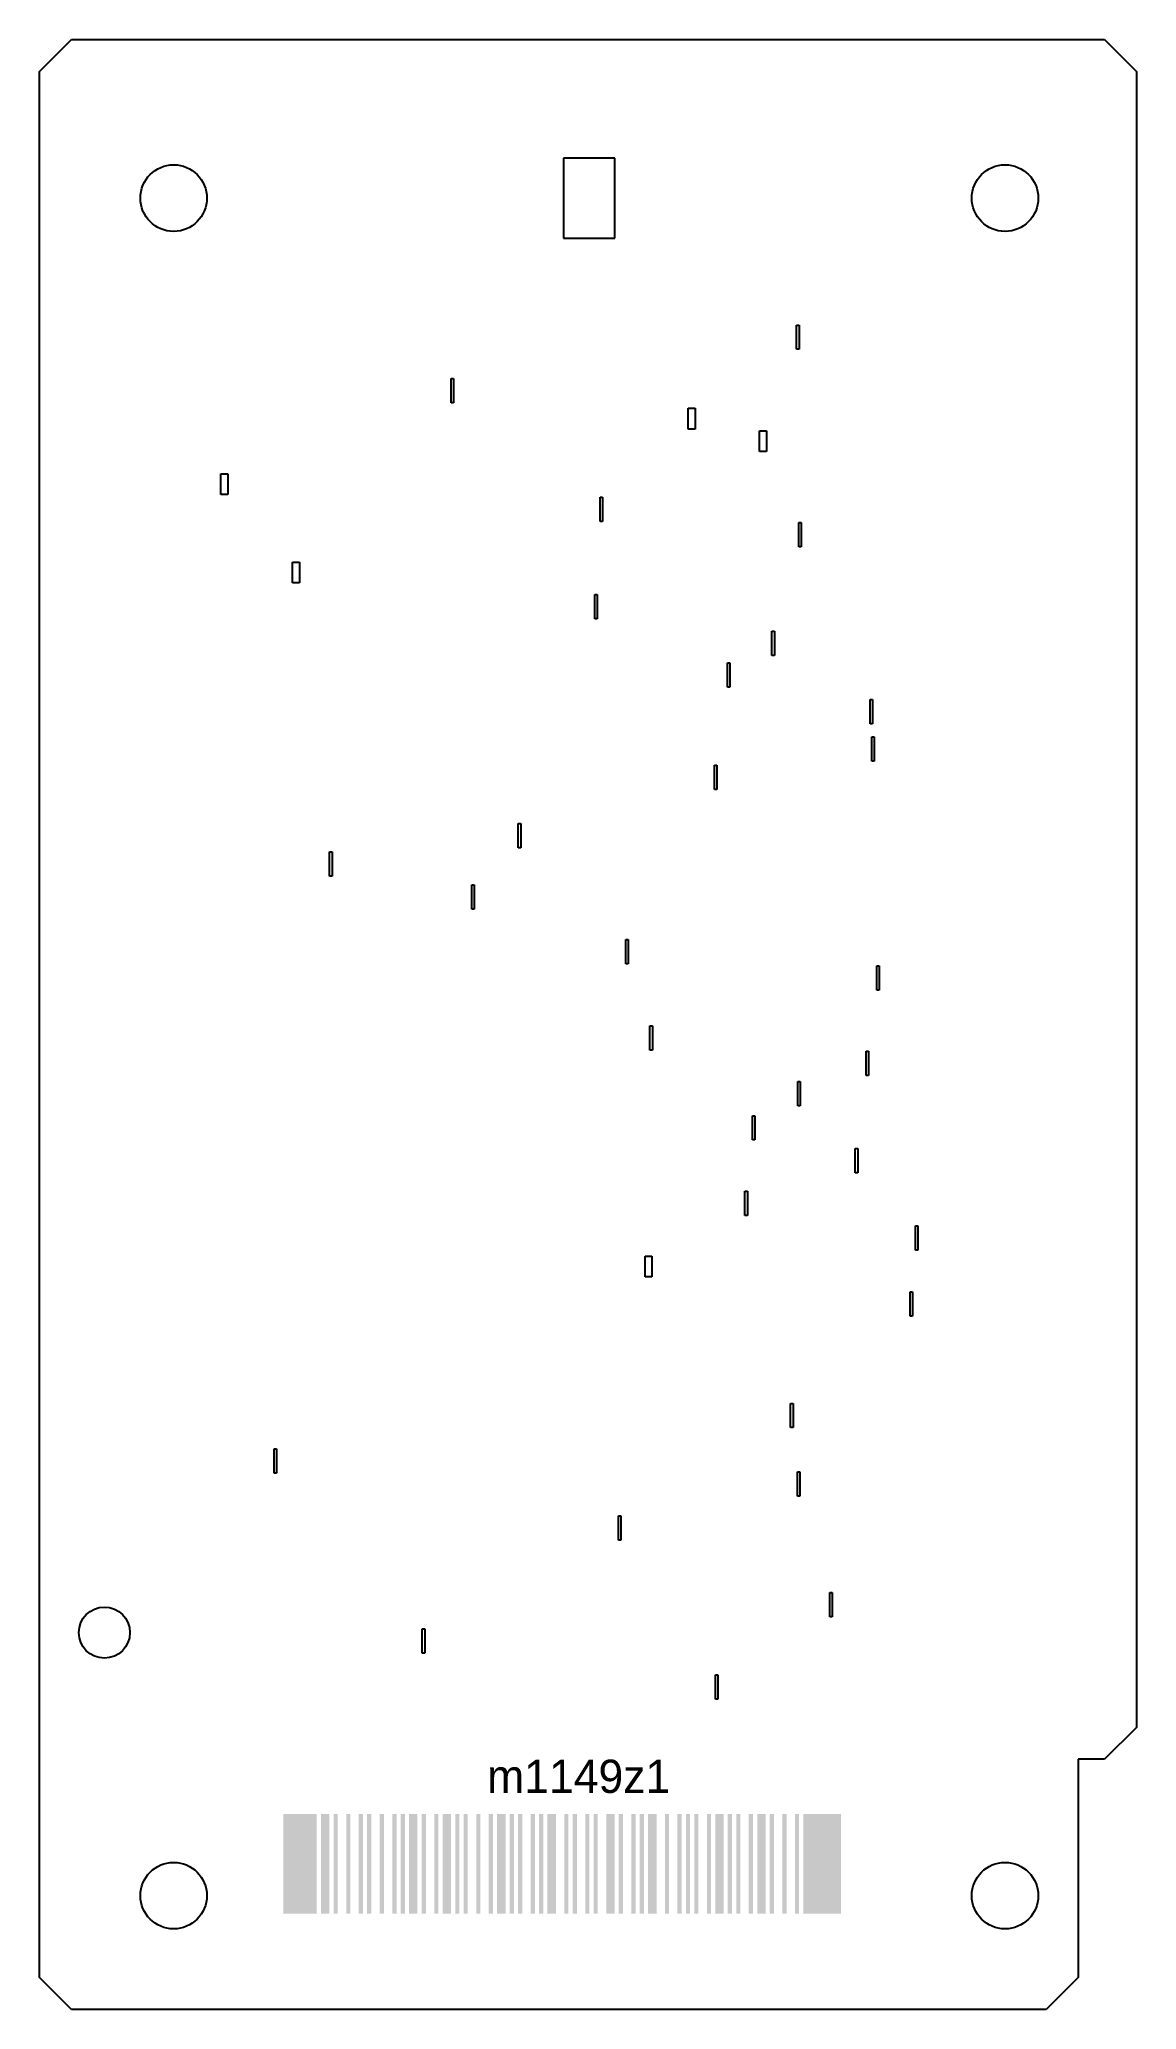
# Model space of a CAD drawing. Extents: x 0 to 52.3, y 0 to 94.
import ezdxf

# ---------------------------------------------------------------- set-up
doc = ezdxf.new("R2010")
doc.units = 0
doc.linetypes.add('0', pattern=[0])
for name, color, linetype in [('holes', 4, '0'), ('label', 3, '0'), ('outline', 5, '0'), ('slits', 1, '0')]:
    doc.layers.add(name, color=color, linetype=linetype)

msp = doc.modelspace()

# ---------------------------------------------------------------- linework, layer by layer
at = {"layer": 'holes', "linetype": '0'}
for p, q in [((24.9872, 88.3158), (24.9872, 84.5058)), ((27.4383, 88.3158), (24.9872, 88.3158)), ((27.4383, 84.5058), (27.4383, 88.3158)), ((24.9872, 84.5058), (27.4383, 84.5058))]:
    msp.add_line(p, q, dxfattribs=at)
for centre, radius in [((6.4008, 86.4108), 1.5875), ((46.0502, 86.4108), 1.5875), ((3.0988, 17.9832), 1.2192), ((6.4008, 5.4356), 1.5875), ((46.0502, 5.4356), 1.5875)]:
    msp.add_circle(centre, radius, dxfattribs=at)
at = {"layer": 'label', "linetype": '0'}
for points in [[(11.63, 4.572), (11.63, 9.3345), (13.23, 4.572), (13.23, 9.3345)], [(13.43, 4.572), (13.43, 9.3345), (13.83, 4.572), (13.83, 9.3345)], [(14.03, 4.572), (14.03, 9.3345), (14.23, 4.572), (14.23, 9.3345)], [(14.63, 4.572), (14.63, 9.3345), (14.83, 4.572), (14.83, 9.3345)], [(15.23, 4.572), (15.23, 9.3345), (15.43, 4.572), (15.43, 9.3345)], [(15.63, 4.572), (15.63, 9.3345), (15.83, 4.572), (15.83, 9.3345)], [(16.23, 4.572), (16.23, 9.3345), (16.43, 4.572), (16.43, 9.3345)], [(16.83, 4.572), (16.83, 9.3345), (17.03, 4.572), (17.03, 9.3345)], [(17.23, 4.572), (17.23, 9.3345), (17.43, 4.572), (17.43, 9.3345)], [(17.63, 4.572), (17.63, 9.3345), (18.03, 4.572), (18.03, 9.3345)], [(18.23, 4.572), (18.23, 9.3345), (18.43, 4.572), (18.43, 9.3345)], [(18.83, 4.572), (18.83, 9.3345), (19.03, 4.572), (19.03, 9.3345)], [(19.23, 4.572), (19.23, 9.3345), (19.63, 4.572), (19.63, 9.3345)], [(19.83, 4.572), (19.83, 9.3345), (20.03, 4.572), (20.03, 9.3345)], [(20.23, 4.572), (20.23, 9.3345), (20.43, 4.572), (20.43, 9.3345)], [(20.83, 4.572), (20.83, 9.3345), (21.03, 4.572), (21.03, 9.3345)], [(21.43, 4.572), (21.43, 9.3345), (21.63, 4.572), (21.63, 9.3345)], [(21.83, 4.572), (21.83, 9.3345), (22.23, 4.572), (22.23, 9.3345)], [(22.43, 4.572), (22.43, 9.3345), (22.63, 4.572), (22.63, 9.3345)], [(22.83, 4.572), (22.83, 9.3345), (23.03, 4.572), (23.03, 9.3345)], [(23.43, 4.572), (23.43, 9.3345), (23.63, 4.572), (23.63, 9.3345)], [(23.83, 4.572), (23.83, 9.3345), (24.03, 4.572), (24.03, 9.3345)], [(24.23, 4.572), (24.23, 9.3345), (24.63, 4.572), (24.63, 9.3345)], [(25.03, 4.572), (25.03, 9.3345), (25.23, 4.572), (25.23, 9.3345)], [(25.43, 4.572), (25.43, 9.3345), (25.63, 4.572), (25.63, 9.3345)], [(26.03, 4.572), (26.03, 9.3345), (26.23, 4.572), (26.23, 9.3345)], [(26.43, 4.572), (26.43, 9.3345), (26.63, 4.572), (26.63, 9.3345)], [(27.03, 4.572), (27.03, 9.3345), (27.43, 4.572), (27.43, 9.3345)], [(27.63, 4.572), (27.63, 9.3345), (27.83, 4.572), (27.83, 9.3345)], [(28.23, 4.572), (28.23, 9.3345), (28.43, 4.572), (28.43, 9.3345)], [(28.63, 4.572), (28.63, 9.3345), (28.83, 4.572), (28.83, 9.3345)], [(29.03, 4.572), (29.03, 9.3345), (29.43, 4.572), (29.43, 9.3345)], [(29.83, 4.572), (29.83, 9.3345), (30.03, 4.572), (30.03, 9.3345)], [(30.43, 4.572), (30.43, 9.3345), (30.63, 4.572), (30.63, 9.3345)], [(30.83, 4.572), (30.83, 9.3345), (31.03, 4.572), (31.03, 9.3345)], [(31.23, 4.572), (31.23, 9.3345), (31.43, 4.572), (31.43, 9.3345)], [(31.83, 4.572), (31.83, 9.3345), (32.03, 4.572), (32.03, 9.3345)], [(32.23, 4.572), (32.23, 9.3345), (32.63, 4.572), (32.63, 9.3345)], [(32.83, 4.572), (32.83, 9.3345), (33.03, 4.572), (33.03, 9.3345)], [(33.23, 4.572), (33.23, 9.3345), (33.43, 4.572), (33.43, 9.3345)], [(33.83, 4.572), (33.83, 9.3345), (34.03, 4.572), (34.03, 9.3345)], [(34.23, 4.572), (34.23, 9.3345), (34.63, 4.572), (34.63, 9.3345)], [(34.83, 4.572), (34.83, 9.3345), (35.03, 4.572), (35.03, 9.3345)], [(35.43, 4.572), (35.43, 9.3345), (35.63, 4.572), (35.63, 9.3345)], [(36.03, 4.572), (36.03, 9.3345), (36.23, 4.572), (36.23, 9.3345)], [(36.43, 4.572), (36.43, 9.3345), (36.63, 4.572), (36.63, 9.3345)], [(36.63, 4.572), (36.63, 9.3345), (38.23, 4.572), (38.23, 9.3345)]]:
    msp.add_solid(points, dxfattribs=at)
at = {"layer": 'outline', "linetype": '0'}
for p, q in [((0, 92.456), (1.524, 93.98)), ((1.524, 93.98), (50.8, 93.98)), ((50.8, 93.98), (52.324, 92.456)), ((0, 1.524), (0, 92.456)), ((52.324, 92.456), (52.324, 13.462)), ((52.324, 13.462), (50.8, 11.938)), ((50.8, 11.938), (49.53, 11.938)), ((49.53, 11.938), (49.53, 1.524)), ((1.524, 0), (0, 1.524)), ((49.53, 1.524), (48.006, 0)), ((48.006, 0), (1.524, 0))]:
    msp.add_line(p, q, dxfattribs=at)
at = {"layer": 'slits', "linetype": '0'}
for p, q in [((36.111, 79.197), (36.111, 80.356)), ((36.111, 80.356), (36.227, 80.356)), ((36.227, 80.356), (36.227, 79.197)), ((36.227, 79.197), (36.111, 79.197)), ((19.63, 76.64), (19.63, 77.799)), ((19.63, 77.799), (19.746, 77.799)), ((19.746, 77.799), (19.746, 76.64)), ((19.746, 76.64), (19.63, 76.64)), ((30.934, 75.393), (30.934, 76.387)), ((30.934, 76.387), (31.265, 76.387)), ((31.265, 76.387), (31.265, 75.393)), ((31.265, 75.393), (30.934, 75.393)), ((34.342, 74.318), (34.342, 75.312)), ((34.342, 75.312), (34.673, 75.312)), ((34.673, 75.312), (34.673, 74.318)), ((34.673, 74.318), (34.342, 74.318)), ((8.658, 72.268), (8.658, 73.261)), ((8.658, 73.261), (8.989, 73.261)), ((8.989, 73.261), (8.989, 72.268)), ((8.989, 72.268), (8.658, 72.268)), ((26.744, 70.977), (26.744, 72.137)), ((26.744, 72.137), (26.86, 72.137)), ((26.86, 72.137), (26.86, 70.977)), ((26.86, 70.977), (26.744, 70.977)), ((36.216, 69.773), (36.216, 70.932)), ((36.216, 70.932), (36.332, 70.932)), ((36.332, 70.932), (36.332, 69.773)), ((36.332, 69.773), (36.216, 69.773)), ((12.069, 68.051), (12.069, 69.045)), ((12.069, 69.045), (12.401, 69.045)), ((12.401, 69.045), (12.401, 68.051)), ((12.401, 68.051), (12.069, 68.051)), ((26.491, 66.346), (26.491, 67.505)), ((26.491, 67.505), (26.607, 67.505)), ((26.607, 67.505), (26.607, 66.346)), ((26.607, 66.346), (26.491, 66.346)), ((34.936, 64.596), (34.936, 65.755)), ((34.936, 65.755), (35.052, 65.755)), ((35.052, 65.755), (35.052, 64.596)), ((32.813, 63.077), (32.813, 64.237)), ((32.813, 64.237), (32.929, 64.237)), ((32.929, 64.237), (32.929, 63.077)), ((35.052, 64.596), (34.936, 64.596)), ((32.929, 63.077), (32.813, 63.077)), ((39.62, 61.329), (39.62, 62.488)), ((39.62, 62.488), (39.736, 62.488)), ((39.736, 62.488), (39.736, 61.329)), ((39.736, 61.329), (39.62, 61.329)), ((39.695, 59.549), (39.695, 60.708)), ((39.695, 60.708), (39.811, 60.708)), ((39.811, 60.708), (39.811, 59.549)), ((32.191, 58.197), (32.191, 59.356)), ((32.191, 59.356), (32.307, 59.356)), ((32.307, 59.356), (32.307, 58.197)), ((39.811, 59.549), (39.695, 59.549)), ((32.307, 58.197), (32.191, 58.197)), ((22.837, 55.413), (22.837, 56.573)), ((22.837, 56.573), (22.953, 56.573)), ((22.953, 56.573), (22.953, 55.413)), ((13.839, 54.061), (13.839, 55.22)), ((13.839, 55.22), (13.955, 55.22)), ((13.955, 55.22), (13.955, 54.061)), ((22.953, 55.413), (22.837, 55.413)), ((13.955, 54.061), (13.839, 54.061)), ((20.616, 52.488), (20.616, 53.647)), ((20.616, 53.647), (20.732, 53.647)), ((20.732, 53.647), (20.732, 52.488)), ((20.732, 52.488), (20.616, 52.488)), ((27.963, 49.881), (27.963, 51.04)), ((27.963, 51.04), (28.079, 51.04)), ((28.079, 51.04), (28.079, 49.881)), ((28.079, 49.881), (27.963, 49.881)), ((39.938, 48.629), (39.938, 49.789)), ((39.938, 49.789), (40.054, 49.789)), ((40.054, 49.789), (40.054, 48.629)), ((40.054, 48.629), (39.938, 48.629)), ((29.116, 45.771), (29.116, 46.931)), ((29.116, 46.931), (29.232, 46.931)), ((29.232, 46.931), (29.232, 45.771)), ((29.232, 45.771), (29.116, 45.771)), ((39.42, 44.563), (39.42, 45.722)), ((39.42, 45.722), (39.536, 45.722)), ((39.536, 45.722), (39.536, 44.563)), ((36.166, 43.108), (36.166, 44.267)), ((36.166, 44.267), (36.282, 44.267)), ((36.282, 44.267), (36.282, 43.108)), ((39.536, 44.563), (39.42, 44.563)), ((34.005, 41.481), (34.005, 42.64)), ((34.005, 42.64), (34.121, 42.64)), ((34.121, 42.64), (34.121, 41.481)), ((36.282, 43.108), (36.166, 43.108)), ((34.121, 41.481), (34.005, 41.481)), ((38.911, 39.914), (38.911, 41.074)), ((38.911, 41.074), (39.027, 41.074)), ((39.027, 41.074), (39.027, 39.914)), ((39.027, 39.914), (38.911, 39.914)), ((33.646, 37.878), (33.646, 39.038)), ((33.646, 39.038), (33.762, 39.038)), ((33.762, 39.038), (33.762, 37.878)), ((33.762, 37.878), (33.646, 37.878)), ((41.782, 36.23), (41.782, 37.389)), ((41.782, 37.389), (41.898, 37.389)), ((41.898, 37.389), (41.898, 36.23)), ((28.883, 34.949), (28.883, 35.943)), ((28.883, 35.943), (29.214, 35.943)), ((29.214, 35.943), (29.214, 34.949)), ((41.898, 36.23), (41.782, 36.23)), ((29.214, 34.949), (28.883, 34.949)), ((41.524, 33.078), (41.524, 34.237)), ((41.524, 34.237), (41.64, 34.237)), ((41.64, 34.237), (41.64, 33.078)), ((41.64, 33.078), (41.524, 33.078)), ((35.827, 27.76), (35.827, 28.919)), ((35.827, 28.919), (35.943, 28.919)), ((35.943, 28.919), (35.943, 27.76)), ((35.943, 27.76), (35.827, 27.76)), ((11.192, 25.593), (11.192, 26.752)), ((11.192, 26.752), (11.308, 26.752)), ((11.308, 26.752), (11.308, 25.593)), ((11.308, 25.593), (11.192, 25.593)), ((36.15, 24.492), (36.15, 25.651)), ((36.15, 25.651), (36.266, 25.651)), ((36.266, 25.651), (36.266, 24.492)), ((36.266, 24.492), (36.15, 24.492)), ((27.61, 22.397), (27.61, 23.557)), ((27.61, 23.557), (27.726, 23.557)), ((27.726, 23.557), (27.726, 22.397)), ((27.726, 22.397), (27.61, 22.397)), ((37.691, 18.729), (37.691, 19.889)), ((37.691, 19.889), (37.807, 19.889)), ((37.807, 19.889), (37.807, 18.729)), ((18.257, 16.998), (18.257, 18.157)), ((18.257, 18.157), (18.373, 18.157)), ((18.373, 18.157), (18.373, 16.998)), ((37.807, 18.729), (37.691, 18.729)), ((18.373, 16.998), (18.257, 16.998)), ((32.243, 14.805), (32.243, 15.964)), ((32.243, 15.964), (32.359, 15.964)), ((32.359, 15.964), (32.359, 14.805)), ((32.359, 14.805), (32.243, 14.805))]:
    msp.add_line(p, q, dxfattribs=at)

# ---------------------------------------------------------------- texts
at = {"layer": 'label', "linetype": '0'}
msp.add_text('m1149z1', height=1.5875, dxfattribs=at).set_placement((21.3519, 10.3345))

doc.saveas('drawing.dxf')
